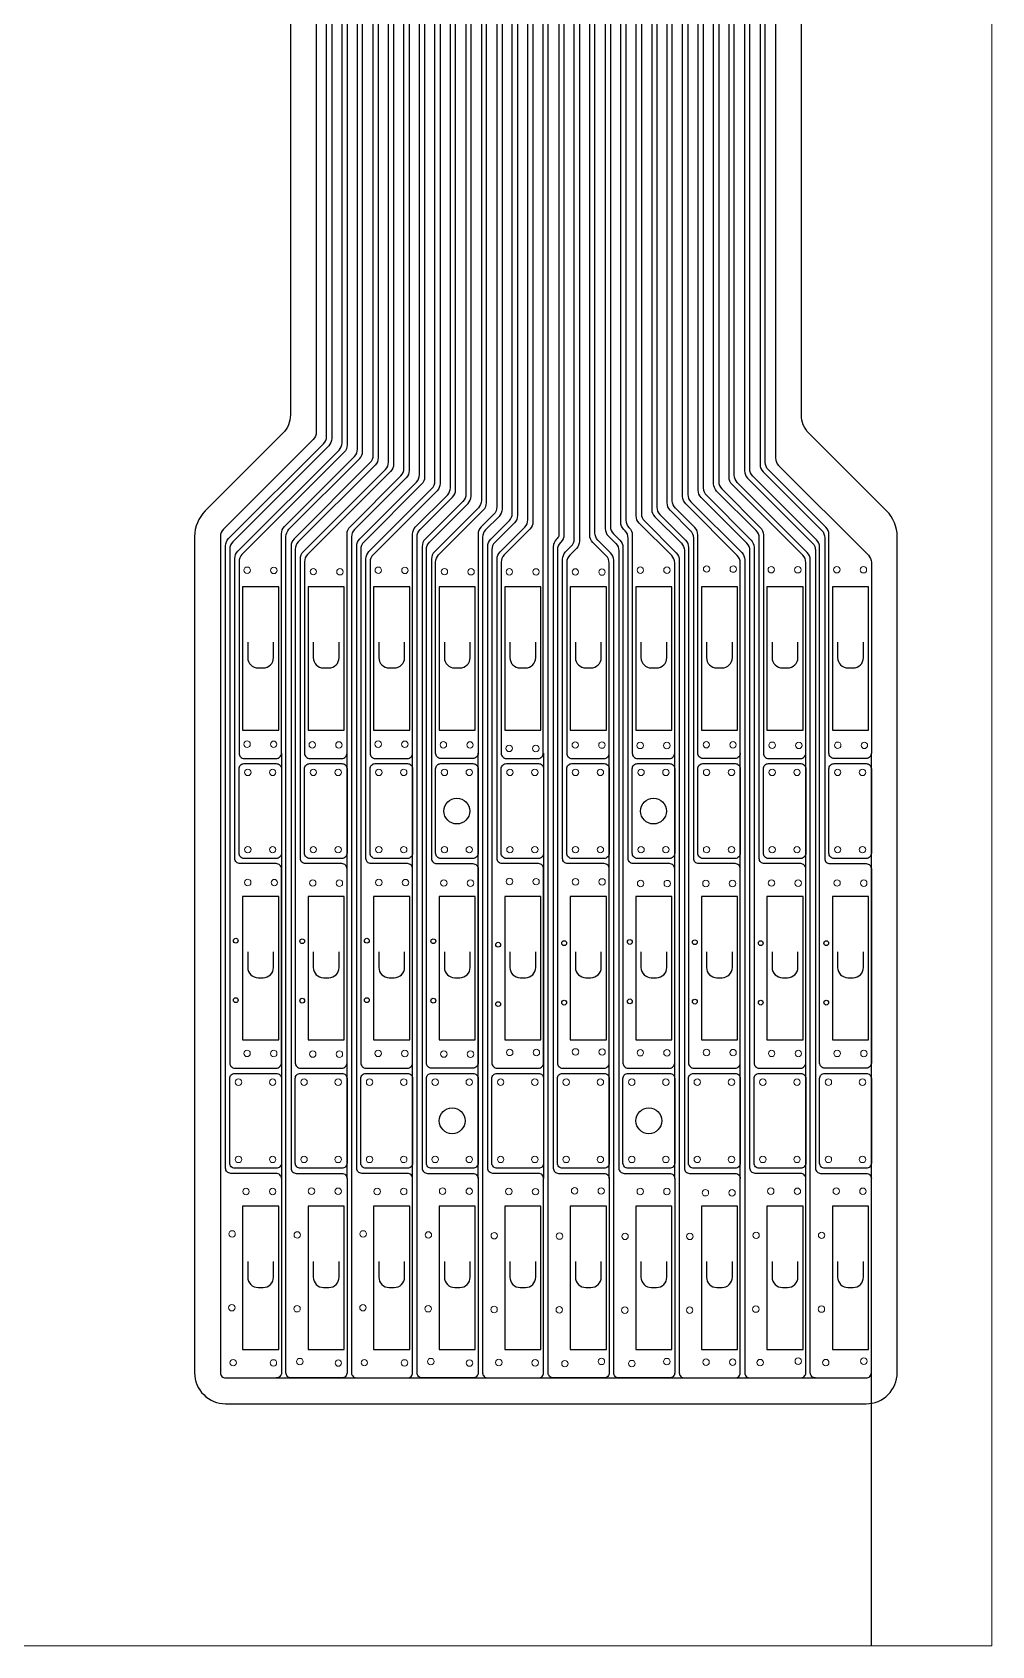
# Model space of a CAD drawing. Header units: millimetres. Extents: x -11.4 to 40, y -7.5 to 70.
# Drawn here: x 21.41 to 40, y 0 to 31.25 of the extents above; entities that cross this region are included whole.
import ezdxf

# ---------------------------------------------------------------- set-up
doc = ezdxf.new("R2010")
doc.units = ezdxf.units.MM
for name, color, linetype in [('Cut Through All', 3, 'Continuous'), ('DEF POINTS', 7, 'Continuous'), ('Expose Silicone', 1, 'Continuous'), ('Metal Tracks', 2, 'Continuous')]:
    doc.layers.add(name, color=color, linetype=linetype)

msp = doc.modelspace()

# ---------------------------------------------------------------- linework, layer by layer
at = {"layer": 'Cut Through All'}
for points in [[(26.411, 50.491), (26.411, 23.841, -0.198912), (26.265, 23.487), (24.76, 21.982, 0.198912), (24.555, 21.487), (24.555, 5.288, 0.414214), (25.155, 4.688), (37.568, 4.688, 0.414214), (38.168, 5.288), (38.168, 21.487, 0.198912), (37.963, 21.982), (36.458, 23.487, -0.198912), (36.311, 23.841), (36.311, 50.491, 1)], [(25.584, 19.44), (25.584, 19.19), (25.584, 19.14, 0.414214), (25.784, 18.94), (25.834, 18.94), (25.884, 18.94, 0.414214), (26.084, 19.14), (26.084, 19.19), (26.084, 19.44)], [(26.854, 19.44), (26.854, 19.19), (26.854, 19.14, 0.414214), (27.054, 18.94), (27.104, 18.94), (27.154, 18.94, 0.414214), (27.354, 19.14), (27.354, 19.19), (27.354, 19.44)], [(28.124, 19.44), (28.124, 19.19), (28.124, 19.14, 0.414214), (28.324, 18.94), (28.374, 18.94), (28.424, 18.94, 0.414214), (28.624, 19.14), (28.624, 19.19), (28.624, 19.44)], [(29.394, 19.44), (29.394, 19.19), (29.394, 19.14, 0.414214), (29.594, 18.94), (29.644, 18.94), (29.694, 18.94, 0.414214), (29.894, 19.14), (29.894, 19.19), (29.894, 19.44)], [(30.664, 19.44), (30.664, 19.19), (30.664, 19.14, 0.414214), (30.864, 18.94), (30.914, 18.94), (30.964, 18.94, 0.414214), (31.164, 19.14), (31.164, 19.19), (31.164, 19.44)], [(31.934, 19.44), (31.934, 19.19), (31.934, 19.14, 0.414214), (32.134, 18.94), (32.184, 18.94), (32.234, 18.94, 0.414214), (32.434, 19.14), (32.434, 19.19), (32.434, 19.44)], [(33.204, 19.44), (33.204, 19.19), (33.204, 19.14, 0.414214), (33.404, 18.94), (33.454, 18.94), (33.504, 18.94, 0.414214), (33.704, 19.14), (33.704, 19.19), (33.704, 19.44)], [(34.474, 19.44), (34.474, 19.19), (34.474, 19.14, 0.414214), (34.674, 18.94), (34.724, 18.94), (34.774, 18.94, 0.414214), (34.974, 19.14), (34.974, 19.19), (34.974, 19.44)], [(35.744, 19.44), (35.744, 19.19), (35.744, 19.14, 0.414214), (35.944, 18.94), (35.994, 18.94), (36.044, 18.94, 0.414214), (36.244, 19.14), (36.244, 19.19), (36.244, 19.44)], [(37.014, 19.44), (37.014, 19.19), (37.014, 19.14, 0.414214), (37.214, 18.94), (37.264, 18.94), (37.314, 18.94, 0.414214), (37.514, 19.14), (37.514, 19.19), (37.514, 19.44)], [(25.584, 13.44), (25.584, 13.19), (25.584, 13.14, 0.414214), (25.784, 12.94), (25.834, 12.94), (25.884, 12.94, 0.414214), (26.084, 13.14), (26.084, 13.19), (26.084, 13.44)], [(26.854, 13.44), (26.854, 13.19), (26.854, 13.14, 0.414214), (27.054, 12.94), (27.104, 12.94), (27.154, 12.94, 0.414214), (27.354, 13.14), (27.354, 13.19), (27.354, 13.44)], [(28.124, 13.44), (28.124, 13.19), (28.124, 13.14, 0.414214), (28.324, 12.94), (28.374, 12.94), (28.424, 12.94, 0.414214), (28.624, 13.14), (28.624, 13.19), (28.624, 13.44)], [(29.394, 13.44), (29.394, 13.19), (29.394, 13.14, 0.414214), (29.594, 12.94), (29.644, 12.94), (29.694, 12.94, 0.414214), (29.894, 13.14), (29.894, 13.19), (29.894, 13.44)], [(30.664, 13.44), (30.664, 13.19), (30.664, 13.14, 0.414214), (30.864, 12.94), (30.914, 12.94), (30.964, 12.94, 0.414214), (31.164, 13.14), (31.164, 13.19), (31.164, 13.44)], [(31.934, 13.44), (31.934, 13.19), (31.934, 13.14, 0.414214), (32.134, 12.94), (32.184, 12.94), (32.234, 12.94, 0.414214), (32.434, 13.14), (32.434, 13.19), (32.434, 13.44)], [(33.204, 13.44), (33.204, 13.19), (33.204, 13.14, 0.414214), (33.404, 12.94), (33.454, 12.94), (33.504, 12.94, 0.414214), (33.704, 13.14), (33.704, 13.19), (33.704, 13.44)], [(34.474, 13.44), (34.474, 13.19), (34.474, 13.14, 0.414214), (34.674, 12.94), (34.724, 12.94), (34.774, 12.94, 0.414214), (34.974, 13.14), (34.974, 13.19), (34.974, 13.44)], [(35.744, 13.44), (35.744, 13.19), (35.744, 13.14, 0.414214), (35.944, 12.94), (35.994, 12.94), (36.044, 12.94, 0.414214), (36.244, 13.14), (36.244, 13.19), (36.244, 13.44)], [(37.014, 13.44), (37.014, 13.19), (37.014, 13.14, 0.414214), (37.214, 12.94), (37.264, 12.94), (37.314, 12.94, 0.414214), (37.514, 13.14), (37.514, 13.19), (37.514, 13.44)], [(25.584, 7.44), (25.584, 7.19), (25.584, 7.14, 0.414214), (25.784, 6.94), (25.834, 6.94), (25.884, 6.94, 0.414214), (26.084, 7.14), (26.084, 7.19), (26.084, 7.44)], [(26.854, 7.44), (26.854, 7.19), (26.854, 7.14, 0.414214), (27.054, 6.94), (27.104, 6.94), (27.154, 6.94, 0.414214), (27.354, 7.14), (27.354, 7.19), (27.354, 7.44)], [(28.124, 7.44), (28.124, 7.19), (28.124, 7.14, 0.414214), (28.324, 6.94), (28.374, 6.94), (28.424, 6.94, 0.414214), (28.624, 7.14), (28.624, 7.19), (28.624, 7.44)], [(29.394, 7.44), (29.394, 7.19), (29.394, 7.14, 0.414214), (29.594, 6.94), (29.644, 6.94), (29.694, 6.94, 0.414214), (29.894, 7.14), (29.894, 7.19), (29.894, 7.44)], [(30.664, 7.44), (30.664, 7.19), (30.664, 7.14, 0.414214), (30.864, 6.94), (30.914, 6.94), (30.964, 6.94, 0.414214), (31.164, 7.14), (31.164, 7.19), (31.164, 7.44)], [(31.934, 7.44), (31.934, 7.19), (31.934, 7.14, 0.414214), (32.134, 6.94), (32.184, 6.94), (32.234, 6.94, 0.414214), (32.434, 7.14), (32.434, 7.19), (32.434, 7.44)], [(33.204, 7.44), (33.204, 7.19), (33.204, 7.14, 0.414214), (33.404, 6.94), (33.454, 6.94), (33.504, 6.94, 0.414214), (33.704, 7.14), (33.704, 7.19), (33.704, 7.44)], [(34.474, 7.44), (34.474, 7.19), (34.474, 7.14, 0.414214), (34.674, 6.94), (34.724, 6.94), (34.774, 6.94, 0.414214), (34.974, 7.14), (34.974, 7.19), (34.974, 7.44)], [(35.744, 7.44), (35.744, 7.19), (35.744, 7.14, 0.414214), (35.944, 6.94), (35.994, 6.94), (36.044, 6.94, 0.414214), (36.244, 7.14), (36.244, 7.19), (36.244, 7.44)], [(37.014, 7.44), (37.014, 7.19), (37.014, 7.14, 0.414214), (37.214, 6.94), (37.264, 6.94), (37.314, 6.94, 0.414214), (37.514, 7.14), (37.514, 7.19), (37.514, 7.44)]]:
    msp.add_lwpolyline(points, format="xyb", dxfattribs=at)
at = {"layer": 'DEF POINTS', "linetype": 'Continuous', "lineweight": 0}
msp.add_lwpolyline([(0, 0), (0, 70), (40, 70), (40, 0)], close=True, dxfattribs=at)
at = {"layer": 'Expose Silicone'}
for points in [[(25.484, 20.512), (25.484, 17.738), (26.184, 17.738), (26.184, 20.512)], [(26.754, 20.512), (26.754, 17.738), (27.454, 17.738), (27.454, 20.512)], [(28.024, 20.512), (28.024, 17.738), (28.724, 17.738), (28.724, 20.512)], [(29.294, 20.512), (29.294, 17.738), (29.994, 17.738), (29.994, 20.512)], [(30.564, 20.512), (30.564, 17.738), (31.264, 17.738), (31.264, 20.512)], [(31.834, 20.512), (31.834, 17.738), (32.534, 17.738), (32.534, 20.512)], [(33.104, 20.512), (33.104, 17.738), (33.804, 17.738), (33.804, 20.512)], [(34.374, 20.512), (34.374, 17.738), (35.074, 17.738), (35.074, 20.512)], [(35.644, 20.512), (35.644, 17.738), (36.344, 17.738), (36.344, 20.512)], [(36.914, 20.512), (36.914, 17.738), (37.614, 17.738), (37.614, 20.512)], [(25.484, 14.512), (25.484, 11.738), (26.184, 11.738), (26.184, 14.512)], [(26.754, 14.512), (26.754, 11.738), (27.454, 11.738), (27.454, 14.512)], [(28.024, 14.512), (28.024, 11.738), (28.724, 11.738), (28.724, 14.512)], [(29.294, 14.512), (29.294, 11.738), (29.994, 11.738), (29.994, 14.512)], [(30.564, 14.512), (30.564, 11.738), (31.264, 11.738), (31.264, 14.512)], [(31.834, 14.512), (31.834, 11.738), (32.534, 11.738), (32.534, 14.512)], [(33.104, 14.512), (33.104, 11.738), (33.804, 11.738), (33.804, 14.512)], [(34.374, 14.512), (34.374, 11.738), (35.074, 11.738), (35.074, 14.512)], [(35.644, 14.512), (35.644, 11.738), (36.344, 11.738), (36.344, 14.512)], [(36.914, 14.512), (36.914, 11.738), (37.614, 11.738), (37.614, 14.512)], [(25.484, 8.512), (25.484, 5.738), (26.184, 5.738), (26.184, 8.512)], [(26.754, 8.512), (26.754, 5.738), (27.454, 5.738), (27.454, 8.512)], [(28.024, 8.512), (28.024, 5.738), (28.724, 5.738), (28.724, 8.512)], [(29.294, 8.512), (29.294, 5.738), (29.994, 5.738), (29.994, 8.512)], [(30.564, 8.512), (30.564, 5.738), (31.264, 5.738), (31.264, 8.512)], [(31.834, 8.512), (31.834, 5.738), (32.534, 5.738), (32.534, 8.512)], [(33.104, 8.512), (33.104, 5.738), (33.804, 5.738), (33.804, 8.512)], [(34.374, 8.512), (34.374, 5.738), (35.074, 5.738), (35.074, 8.512)], [(35.644, 8.512), (35.644, 5.738), (36.344, 5.738), (36.344, 8.512)], [(36.914, 8.512), (36.914, 5.738), (37.614, 5.738), (37.614, 8.512)]]:
    msp.add_lwpolyline(points, close=True, dxfattribs=at)
at = {"layer": 'Metal Tracks'}
for points in [[(4.511, 17.015), (4.361, 17.015), (4.361, 19.555, -0.198912), (4.42, 19.696), (7.453, 22.729, 0.198912), (7.511, 22.871), (7.511, 50.491, -1), (35.211, 50.491), (35.211, 22.758, 0.198912), (35.27, 22.617), (36.526, 21.361, -0.198912), (36.585, 21.219), (36.585, 9.25, 0.414214), (36.685, 9.15), (37.568, 9.15, -0.414214), (37.668, 9.05)], [(4.711, 17.044), (4.861, 17.044), (4.861, 19.348, -0.198912), (4.92, 19.489), (7.953, 22.522, 0.198912), (8.011, 22.664), (8.011, 50.491, -1), (34.711, 50.491), (34.711, 22.551, 0.198912), (34.77, 22.41), (35.516, 21.663, -0.198912), (35.575, 21.522), (35.575, 17.288, 0.414214), (35.675, 17.188), (36.298, 17.188, 0.414214), (36.398, 17.288)], [(36.398, 9.05, 0.414214), (36.298, 9.15), (35.415, 9.15, -0.414214), (35.315, 9.25), (35.315, 21.216, 0.198912), (35.256, 21.358), (34.37, 22.244, -0.198912), (34.311, 22.385), (34.311, 50.491, 1), (8.411, 50.491), (8.411, 22.519, -0.198912), (8.338, 22.342), (5.334, 19.338, 0.198912), (5.261, 19.161), (5.261, 17.052), (5.411, 17.052)], [(35.128, 17.288, -0.414214), (35.028, 17.188), (34.405, 17.188, -0.414214), (34.305, 17.288), (34.305, 21.519, 0.198912), (34.246, 21.661), (33.87, 22.037, -0.198912), (33.811, 22.178), (33.811, 50.491, 1), (8.911, 50.491), (8.911, 22.311, -0.198912), (8.838, 22.135), (5.834, 19.131, 0.198912), (5.761, 18.954), (5.761, 17.081), (5.611, 17.081)], [(6.211, 17.039), (6.361, 17.039), (6.361, 18.706, -0.198912), (6.434, 18.883), (9.438, 21.886, 0.198912), (9.511, 22.063), (9.511, 50.491, -1), (33.211, 50.491), (33.211, 21.93, 0.198912), (33.27, 21.788), (33.886, 21.172, -0.198912), (33.945, 21.031), (33.945, 5.288, 0.414214), (34.045, 5.188), (35.028, 5.188, 0.414214), (35.128, 5.288), (35.128, 9.05)], [(6.461, 17.163), (6.461, 13.318, 0.414214), (6.561, 13.218), (9.861, 13.218, 0.414214), (9.961, 13.318), (9.961, 13.668, 0.414214), (9.861, 13.768), (6.761, 13.768, -0.414214), (6.661, 13.868), (6.661, 18.588), (6.661, 18.602, -0.198912), (6.72, 18.744), (9.738, 21.762, 0.198912), (9.811, 21.939), (9.811, 50.491, -1), (32.911, 50.491), (32.911, 21.806, 0.198912), (32.97, 21.664), (32.976, 21.658, -0.198912), (33.035, 21.516), (33.035, 17.288, 0.414214), (33.135, 17.188), (33.758, 17.188, 0.414214), (33.858, 17.288)], [(12.854, 10.502), (17.361, 10.502, 0.414192), (17.461, 10.602), (17.461, 19.161, 0.198912), (17.388, 19.338), (14.384, 22.342, -0.198912), (14.311, 22.519), (14.311, 50.491, -1), (28.411, 50.491), (28.411, 22.888, -0.198912), (28.353, 22.747), (26.743, 21.137, 0.198912), (26.685, 20.996), (26.685, 17.288, 0.414214), (26.785, 17.188), (27.408, 17.188, 0.414214), (27.508, 17.288)], [(26.911, 50.491), (26.911, 23.509, -0.198912), (26.853, 23.368), (25.113, 21.629, 0.198912), (25.055, 21.487), (25.055, 5.288, 0.414214), (25.155, 5.188), (26.138, 5.188)], [(26.238, 9.05, 0.414214), (26.138, 9.15), (25.255, 9.15, -0.414214), (25.155, 9.25), (25.155, 21.304, -0.198912), (25.213, 21.446), (27.053, 23.285, 0.198912), (27.111, 23.426), (27.111, 50.491, 1)], [(27.211, 50.491), (27.211, 23.385, -0.198912), (27.153, 23.244), (25.293, 21.384, 0.198912), (25.235, 21.243), (25.235, 11.288, 0.414214), (25.335, 11.188), (26.138, 11.188, 0.414214), (26.238, 11.288), (26.238, 15.05, 0.414214), (26.138, 15.15), (25.435, 15.15, -0.414214), (25.335, 15.25), (25.335, 21.06, -0.198912), (25.393, 21.201), (27.353, 23.161, 0.198912), (27.411, 23.302), (27.411, 50.491, 1)], [(27.511, 50.491), (27.511, 23.261, -0.198912), (27.453, 23.119), (25.473, 21.14, 0.198912), (25.415, 20.999), (25.415, 17.288, 0.414214), (25.515, 17.188), (26.138, 17.188, 0.414214), (26.238, 17.288), (26.238, 9.05), (26.238, 5.288, -0.414214), (26.138, 5.188), (36.585, 5.188, -0.414214), (36.485, 5.288), (36.485, 21.036, 0.198912), (36.426, 21.178), (35.07, 22.534, -0.198912), (35.011, 22.675), (35.011, 50.491, 1)], [(26.238, 17.288), (26.238, 21.539, -0.198912), (26.296, 21.68), (27.653, 23.037, 0.198912), (27.711, 23.178), (27.711, 50.491, 1)], [(27.508, 9.05), (27.508, 5.288, -0.414214), (27.408, 5.188), (26.425, 5.188, -0.414214), (26.325, 5.288), (26.325, 21.484, -0.198912), (26.383, 21.626), (27.753, 22.995, 0.198912), (27.811, 23.137), (27.811, 50.491, 1)], [(28.011, 50.491), (28.011, 23.054, -0.198912), (27.953, 22.912), (26.483, 21.443, 0.198912), (26.425, 21.301), (26.425, 9.25, 0.414214), (26.525, 9.15), (27.408, 9.15, -0.414214), (27.508, 9.05), (27.508, 17.288), (27.508, 21.536, -0.198912), (27.566, 21.677), (28.553, 22.664, 0.198912), (28.611, 22.805), (28.611, 50.491, 1)], [(28.111, 50.491), (28.111, 23.012, -0.198912), (28.053, 22.871), (26.563, 21.381, 0.198912), (26.505, 21.24), (26.505, 11.288, 0.414214), (26.605, 11.188), (27.408, 11.188, 0.414214), (27.508, 11.288), (27.508, 15.05, 0.414214), (27.408, 15.15), (26.705, 15.15, -0.414214), (26.605, 15.25), (26.605, 21.057, -0.198912), (26.663, 21.199), (28.253, 22.788, 0.198912), (28.311, 22.929), (28.311, 50.491, 1)], [(28.711, 50.491), (28.711, 22.764, -0.198912), (28.653, 22.622), (27.653, 21.623, 0.198912), (27.595, 21.482), (27.595, 5.288, 0.414214), (27.695, 5.188), (28.678, 5.188, 0.414214), (28.778, 5.288), (28.778, 9.05), (28.778, 17.288), (28.778, 21.533, -0.198912), (28.836, 21.675), (29.453, 22.291, 0.198912), (29.511, 22.432), (29.511, 50.491, 1)], [(28.778, 9.05, 0.414214), (28.678, 9.15), (27.795, 9.15, -0.414214), (27.695, 9.25), (27.695, 21.299, -0.198912), (27.753, 21.44), (28.853, 22.539, 0.198912), (28.911, 22.681), (28.911, 50.491, 1)], [(29.011, 50.491), (29.011, 22.639, -0.198912), (28.953, 22.498), (27.833, 21.379, 0.198912), (27.775, 21.237), (27.775, 11.288, 0.414214), (27.875, 11.188), (28.678, 11.188, 0.414214), (28.778, 11.288), (28.778, 15.05, 0.414214), (28.678, 15.15), (27.975, 15.15, -0.414214), (27.875, 15.25), (27.875, 21.054, -0.198912), (27.933, 21.196), (29.153, 22.415, 0.198912), (29.211, 22.557), (29.211, 50.491, 1)], [(29.311, 50.491), (29.311, 22.515, -0.198912), (29.253, 22.374), (28.013, 21.134, 0.198912), (27.955, 20.993), (27.955, 17.288, 0.414214), (28.055, 17.188), (28.678, 17.188, 0.414214), (28.778, 17.288)], [(30.048, 9.05), (30.048, 5.288, -0.414214), (29.948, 5.188), (28.965, 5.188, -0.414214), (28.865, 5.288), (28.865, 21.479, -0.198912), (28.923, 21.62), (29.553, 22.25, 0.198912), (29.611, 22.391), (29.611, 50.491, 1)], [(29.811, 50.491), (29.811, 22.308, -0.198912), (29.753, 22.167), (29.023, 21.437, 0.198912), (28.965, 21.296), (28.965, 9.25, 0.414214), (29.065, 9.15), (29.948, 9.15, -0.414214), (30.048, 9.05), (30.048, 17.288, -0.414214), (29.948, 17.188), (29.325, 17.188, -0.414214), (29.225, 17.288), (29.225, 20.99, -0.198912), (29.283, 21.132), (30.153, 22.001, 0.198912), (30.211, 22.142), (30.211, 50.491, 1)], [(30.111, 50.491), (30.111, 22.184, -0.198912), (30.053, 22.042), (29.203, 21.193, 0.198912), (29.145, 21.052), (29.145, 15.25, 0.414214), (29.245, 15.15), (29.948, 15.15, -0.414214), (30.048, 15.05), (30.048, 11.288, -0.414214), (29.948, 11.188), (29.145, 11.188, -0.414214), (29.045, 11.288), (29.045, 21.234, -0.198912), (29.103, 21.376), (29.853, 22.125, 0.198912), (29.911, 22.267), (29.911, 50.491, 1)], [(30.411, 50.491), (30.411, 22.06, -0.198912), (30.353, 21.918), (30.106, 21.672, 0.198912), (30.048, 21.53), (30.048, 17.288)], [(30.511, 50.491), (30.511, 22.018, -0.198912), (30.453, 21.877), (30.193, 21.617, 0.198912), (30.135, 21.476), (30.135, 5.288, 0.414214), (30.235, 5.188), (31.218, 5.188, 0.414214), (31.318, 5.288), (31.318, 9.05)], [(31.318, 17.288), (31.318, 9.05, 0.414214), (31.218, 9.15), (30.335, 9.15, -0.414214), (30.235, 9.25), (30.235, 21.293, -0.198912), (30.293, 21.435), (30.653, 21.794, 0.198912), (30.711, 21.935), (30.711, 50.491, 1)], [(30.811, 50.491), (30.811, 21.894, -0.198912), (30.753, 21.752), (30.373, 21.373, 0.198912), (30.315, 21.232), (30.315, 11.288, 0.414214), (30.415, 11.188), (31.218, 11.188, 0.414214), (31.318, 11.288), (31.318, 15.05, 0.414214), (31.218, 15.15), (30.515, 15.15, -0.414214), (30.415, 15.25), (30.415, 21.049, -0.198912), (30.473, 21.19), (30.953, 21.67, 0.198912), (31.011, 21.811), (31.011, 50.491, 1)], [(32.588, 9.05), (32.588, 5.288, -0.414214), (32.488, 5.188), (31.505, 5.188, -0.414214), (31.405, 5.288), (31.405, 50.491)], [(31.611, 50.491), (31.611, 21.521, -0.198912), (31.582, 21.45), (31.563, 21.432, 0.198912), (31.505, 21.29), (31.505, 9.25, 0.414214), (31.605, 9.15), (32.488, 9.15, -0.414214), (32.588, 9.05), (32.588, 17.288), (32.588, 20.973, 0.198912), (32.529, 21.115), (32.27, 21.374, -0.198912), (32.211, 21.516), (32.211, 50.491, 1)], [(31.711, 50.491), (31.711, 21.521, -0.198912), (31.653, 21.38), (31.643, 21.37, 0.198912), (31.585, 21.229), (31.585, 11.288, 0.414214), (31.685, 11.188), (32.488, 11.188, 0.414214), (32.588, 11.288), (32.588, 15.05, 0.414214), (32.488, 15.15), (31.785, 15.15, -0.414214), (31.685, 15.25), (31.685, 21.046, -0.198912), (31.743, 21.187), (31.853, 21.297, 0.198912), (31.911, 21.438), (31.911, 50.491, 1)], [(32.011, 50.491), (32.011, 21.397, -0.198912), (31.953, 21.255), (31.823, 21.126, 0.198912), (31.765, 20.985), (31.765, 17.288, 0.414214), (31.865, 17.188), (32.488, 17.188, 0.414214), (32.588, 17.288)], [(33.858, 9.05), (33.858, 5.288, -0.414214), (33.758, 5.188), (32.775, 5.188, -0.414214), (32.675, 5.288), (32.675, 21.028, 0.198912), (32.616, 21.169), (32.37, 21.416, -0.198912), (32.311, 21.557), (32.311, 50.491, 1)], [(32.511, 50.491), (32.511, 21.64, 0.198912), (32.57, 21.498), (32.716, 21.352, -0.198912), (32.775, 21.211), (32.775, 9.25, 0.414214), (32.875, 9.15), (33.758, 9.15, -0.414214), (33.858, 9.05), (33.858, 17.288), (33.858, 20.976, 0.198912), (33.799, 21.118), (33.17, 21.747, -0.198912), (33.111, 21.888), (33.111, 50.491, 1)], [(32.611, 50.491), (32.611, 21.681, 0.198912), (32.67, 21.54), (32.796, 21.414, -0.198912), (32.855, 21.272), (32.855, 11.288, 0.414214), (32.955, 11.188), (33.758, 11.188, 0.414214), (33.858, 11.288), (33.858, 15.05, 0.414214), (33.758, 15.15), (33.055, 15.15, -0.414214), (32.955, 15.25), (32.955, 21.455, 0.198912), (32.896, 21.596), (32.87, 21.623, -0.198912), (32.811, 21.764), (32.811, 50.491, 1)], [(33.411, 50.491), (33.411, 22.013, 0.198912), (33.47, 21.871), (33.986, 21.355, -0.198912), (34.045, 21.214), (34.045, 9.25, 0.414214), (34.145, 9.15), (35.028, 9.15, -0.414214), (35.128, 9.05), (35.128, 17.288), (35.128, 20.979, 0.198912), (35.069, 21.12), (34.07, 22.12, -0.198912), (34.011, 22.261), (34.011, 50.491, 1)], [(33.511, 50.491), (33.511, 22.054, 0.198912), (33.57, 21.913), (34.066, 21.416, -0.198912), (34.125, 21.275), (34.125, 11.288, 0.414214), (34.225, 11.188), (35.028, 11.188, 0.414214), (35.128, 11.288), (35.128, 15.05, 0.414214), (35.028, 15.15), (34.325, 15.15, -0.414214), (34.225, 15.25), (34.225, 21.458, 0.198912), (34.166, 21.599), (33.77, 21.996, -0.198912), (33.711, 22.137), (33.711, 50.491, 1)], [(34.111, 50.491), (34.111, 22.303, 0.198912), (34.17, 22.161), (35.156, 21.175, -0.198912), (35.215, 21.033), (35.215, 5.288, 0.414214), (35.315, 5.188), (36.298, 5.188, 0.414214), (36.398, 5.288), (36.398, 9.05), (36.398, 17.288), (36.398, 20.982, 0.198912), (36.339, 21.123), (34.97, 22.493, -0.198912), (34.911, 22.634), (34.911, 50.491, 1)], [(34.411, 50.491), (34.411, 22.427, 0.198912), (34.47, 22.285), (35.336, 21.419, -0.198912), (35.395, 21.278), (35.395, 11.288, 0.414214), (35.495, 11.188), (36.298, 11.188, 0.414214), (36.398, 11.288), (36.398, 15.05, 0.414214), (36.298, 15.15), (35.595, 15.15, -0.414214), (35.495, 15.25), (35.495, 21.461, 0.198912), (35.436, 21.602), (34.67, 22.368, -0.198912), (34.611, 22.51), (34.611, 50.491, 1)], [(35.511, 50.491), (35.511, 22.883, 0.198912), (35.57, 22.741), (36.706, 21.605, -0.198912), (36.765, 21.463), (36.765, 15.25, 0.414214), (36.865, 15.15), (37.568, 15.15, -0.414214), (37.668, 15.05), (37.668, 11.288, -0.414214), (37.568, 11.188), (36.765, 11.188, -0.414214), (36.665, 11.288), (36.665, 21.281, 0.198912), (36.606, 21.422), (35.37, 22.658, -0.198912), (35.311, 22.8), (35.311, 50.491, 1)], [(37.668, 0), (37.668, 5.288), (37.668, 9.05), (37.668, 17.288, -0.414214), (37.568, 17.188), (36.945, 17.188, -0.414214), (36.845, 17.288), (36.845, 21.525, 0.198912), (36.786, 21.666), (35.67, 22.783, -0.198912), (35.611, 22.924), (35.611, 50.491, 1)], [(35.811, 50.491), (35.811, 23.007, 0.198912), (35.87, 22.865), (37.609, 21.126, -0.198912), (37.668, 20.985), (37.668, 17.288)], [(36.585, 5.188), (37.568, 5.188, 0.414214), (37.668, 5.288)]]:
    msp.add_lwpolyline(points, format="xyb", dxfattribs=at)
for points in [[(15.961, 14.347, 0.414214), (15.861, 14.447), (11.711, 14.447, -0.414214), (11.611, 14.547), (11.611, 50.491, -1), (31.111, 50.491), (31.111, 21.77, -0.198912), (31.053, 21.628), (30.553, 21.129, 0.198912), (30.495, 20.987), (30.495, 17.288, 0.414214), (30.595, 17.188), (31.211, 17.188, 0.414214), (31.311, 17.288), (31.311, 50.491, 1), (11.411, 50.491), (11.405, 17.047), (11.405, 13.997, 0.414214), (11.505, 13.897), (15.861, 13.897, 0.414214), (15.961, 13.997)], [(25.415, 15.35), (25.415, 16.988, -0.414214), (25.515, 17.088), (26.138, 17.088, -0.414214), (26.238, 16.988), (26.238, 15.35, -0.414214), (26.138, 15.25), (25.515, 15.25, -0.414214)], [(26.685, 15.35), (26.685, 16.988, -0.414214), (26.785, 17.088), (27.408, 17.088, -0.414214), (27.508, 16.988), (27.508, 15.35, -0.414214), (27.408, 15.25), (26.785, 15.25, -0.414214)], [(27.955, 15.35), (27.955, 16.988, -0.414214), (28.055, 17.088), (28.678, 17.088, -0.414214), (28.778, 16.988), (28.778, 15.35, -0.414214), (28.678, 15.25), (28.055, 15.25, -0.414214)], [(29.225, 15.35), (29.225, 16.988, -0.414214), (29.325, 17.088), (29.948, 17.088, -0.414214), (30.048, 16.988), (30.048, 15.35, -0.414214), (29.948, 15.25), (29.325, 15.25, -0.414214)], [(30.495, 15.35), (30.495, 16.988, -0.414214), (30.595, 17.088), (31.218, 17.088, -0.414214), (31.318, 16.988), (31.318, 15.35, -0.414214), (31.218, 15.25), (30.595, 15.25, -0.414214)], [(31.765, 15.35), (31.765, 16.988, -0.414214), (31.865, 17.088), (32.488, 17.088, -0.414214), (32.588, 16.988), (32.588, 15.35, -0.414214), (32.488, 15.25), (31.865, 15.25, -0.414214)], [(33.035, 15.35), (33.035, 16.988, -0.414214), (33.135, 17.088), (33.758, 17.088, -0.414214), (33.858, 16.988), (33.858, 15.35, -0.414214), (33.758, 15.25), (33.135, 15.25, -0.414214)], [(34.305, 15.35), (34.305, 16.988, -0.414214), (34.405, 17.088), (35.028, 17.088, -0.414214), (35.128, 16.988), (35.128, 15.35, -0.414214), (35.028, 15.25), (34.405, 15.25, -0.414214)], [(35.575, 15.35), (35.575, 16.988, -0.414214), (35.675, 17.088), (36.298, 17.088, -0.414214), (36.398, 16.988), (36.398, 15.35, -0.414214), (36.298, 15.25), (35.675, 15.25, -0.414214)], [(36.845, 15.35), (36.845, 16.988, -0.414214), (36.945, 17.088), (37.568, 17.088, -0.414214), (37.668, 16.988), (37.668, 15.35, -0.414214), (37.568, 15.25), (36.945, 15.25, -0.414214)], [(26.138, 9.25), (25.335, 9.25, -0.414214), (25.235, 9.35), (25.235, 10.988, -0.414214), (25.335, 11.088), (26.138, 11.088, -0.414214), (26.238, 10.988), (26.238, 9.35, -0.414214)], [(27.408, 9.25), (26.605, 9.25, -0.414214), (26.505, 9.35), (26.505, 10.988, -0.414214), (26.605, 11.088), (27.408, 11.088, -0.414214), (27.508, 10.988), (27.508, 9.35, -0.414214)], [(28.678, 9.25), (27.875, 9.25, -0.414214), (27.775, 9.35), (27.775, 10.988, -0.414214), (27.875, 11.088), (28.678, 11.088, -0.414214), (28.778, 10.988), (28.778, 9.35, -0.414214)], [(29.948, 9.25), (29.145, 9.25, -0.414214), (29.045, 9.35), (29.045, 10.988, -0.414214), (29.145, 11.088), (29.948, 11.088, -0.414214), (30.048, 10.988), (30.048, 9.35, -0.414214)], [(31.218, 9.25), (30.415, 9.25, -0.414214), (30.315, 9.35), (30.315, 10.988, -0.414214), (30.415, 11.088), (31.218, 11.088, -0.414214), (31.318, 10.988), (31.318, 9.35, -0.414214)], [(32.488, 9.25), (31.685, 9.25, -0.414214), (31.585, 9.35), (31.585, 10.988, -0.414214), (31.685, 11.088), (32.488, 11.088, -0.414214), (32.588, 10.988), (32.588, 9.35, -0.414214)], [(33.758, 9.25), (32.955, 9.25, -0.414214), (32.855, 9.35), (32.855, 10.988, -0.414214), (32.955, 11.088), (33.758, 11.088, -0.414214), (33.858, 10.988), (33.858, 9.35, -0.414214)], [(35.028, 9.25), (34.225, 9.25, -0.414214), (34.125, 9.35), (34.125, 10.988, -0.414214), (34.225, 11.088), (35.028, 11.088, -0.414214), (35.128, 10.988), (35.128, 9.35, -0.414214)], [(36.298, 9.25), (35.495, 9.25, -0.414214), (35.395, 9.35), (35.395, 10.988, -0.414214), (35.495, 11.088), (36.298, 11.088, -0.414214), (36.398, 10.988), (36.398, 9.35, -0.414214)], [(37.568, 9.25), (36.765, 9.25, -0.414214), (36.665, 9.35), (36.665, 10.988, -0.414214), (36.765, 11.088), (37.568, 11.088, -0.414214), (37.668, 10.988), (37.668, 9.35, -0.414214)]]:
    msp.add_lwpolyline(points, format="xyb", close=True, dxfattribs=at)
at = {"layer": 'Metal Tracks', "linetype": 'Continuous', "lineweight": 0}
for centre in [(25.574, 20.833), (26.09, 20.831), (26.855, 20.806), (27.371, 20.804), (28.114, 20.833), (28.63, 20.831), (29.395, 20.806), (29.911, 20.804), (30.653, 20.803), (31.17, 20.801), (31.932, 20.8), (32.448, 20.798), (33.191, 20.836), (33.707, 20.834), (34.476, 20.858), (34.992, 20.856), (35.728, 20.844), (36.244, 20.843), (36.998, 20.844), (37.514, 20.843), (25.571, 17.464), (26.087, 17.462), (26.835, 17.451), (27.351, 17.449), (28.111, 17.464), (28.627, 17.462), (29.375, 17.451), (29.891, 17.449), (31.931, 17.448), (32.447, 17.447), (33.189, 17.44), (34.47, 17.454), (34.987, 17.452), (35.746, 17.443), (36.262, 17.441), (37.016, 17.443), (37.532, 17.441), (30.65, 17.383), (31.166, 17.381), (33.705, 17.438), (25.585, 16.918), (26.067, 16.918), (26.855, 16.918), (27.337, 16.918), (28.125, 16.918), (28.607, 16.918), (29.395, 16.918), (29.877, 16.918), (30.665, 16.918), (31.147, 16.918), (31.935, 16.918), (32.417, 16.918), (33.205, 16.918), (33.687, 16.918), (34.475, 16.918), (34.957, 16.918), (35.745, 16.918), (36.227, 16.918), (37.015, 16.918), (37.497, 16.918), (25.585, 15.421), (26.067, 15.421), (26.855, 15.421), (27.337, 15.421), (28.125, 15.421), (28.607, 15.421), (29.395, 15.421), (29.877, 15.421), (30.665, 15.421), (31.147, 15.421), (31.935, 15.421), (32.417, 15.421), (33.205, 15.421), (33.687, 15.421), (34.475, 15.421), (34.957, 15.421), (35.745, 15.421), (36.227, 15.421), (37.015, 15.421), (37.497, 15.421), (25.584, 14.784), (26.1, 14.782), (26.844, 14.775), (27.36, 14.773), (28.124, 14.784), (28.64, 14.782), (29.384, 14.775), (29.9, 14.773), (30.655, 14.803), (31.171, 14.801), (31.934, 14.797), (32.45, 14.796), (33.197, 14.766), (33.713, 14.764), (34.462, 14.766), (34.978, 14.765), (35.733, 14.775), (36.25, 14.773), (37.003, 14.775), (37.52, 14.773), (31.934, 11.503), (25.571, 11.475), (26.088, 11.473), (26.844, 11.462), (27.36, 11.46), (28.111, 11.475), (28.628, 11.473), (29.384, 11.462), (29.9, 11.46), (30.66, 11.493), (31.177, 11.491), (32.45, 11.501), (33.191, 11.487), (33.707, 11.485), (34.472, 11.491), (34.988, 11.489), (35.736, 11.474), (36.253, 11.472), (37.006, 11.474), (37.523, 11.472), (25.405, 10.918), (26.067, 10.918), (26.675, 10.918), (27.337, 10.918), (27.945, 10.918), (28.607, 10.918), (29.215, 10.918), (29.877, 10.918), (30.485, 10.918), (31.147, 10.918), (31.755, 10.918), (32.417, 10.918), (33.025, 10.918), (33.687, 10.918), (34.295, 10.918), (34.957, 10.918), (35.565, 10.918), (36.227, 10.918), (36.835, 10.918), (37.497, 10.918), (25.405, 9.421), (26.067, 9.421), (26.675, 9.421), (27.337, 9.421), (27.945, 9.421), (28.607, 9.421), (29.215, 9.421), (29.877, 9.421), (30.485, 9.421), (31.147, 9.421), (31.755, 9.421), (32.417, 9.421), (33.025, 9.421), (33.687, 9.421), (34.295, 9.421), (34.957, 9.421), (35.565, 9.421), (36.227, 9.421), (36.835, 9.421), (37.497, 9.421), (25.551, 8.8), (26.067, 8.799), (26.82, 8.805), (27.337, 8.803), (28.091, 8.8), (28.607, 8.799), (29.36, 8.805), (29.877, 8.803), (30.643, 8.798), (31.16, 8.796), (31.918, 8.811), (32.434, 8.809), (33.19, 8.8), (33.706, 8.799), (34.452, 8.775), (34.968, 8.774), (35.718, 8.805), (36.234, 8.803), (36.988, 8.805), (37.504, 8.803), (25.281, 7.977), (26.544, 7.957), (27.821, 7.977), (29.084, 7.957), (30.361, 7.943), (31.625, 7.936), (32.895, 7.93), (34.151, 7.93), (35.434, 7.95), (36.704, 7.95), (25.277, 6.548), (26.54, 6.528), (27.817, 6.548), (29.08, 6.528), (30.357, 6.514), (31.621, 6.507), (35.43, 6.521), (36.7, 6.521), (32.891, 6.5), (34.147, 6.5), (25.303, 5.483), (26.082, 5.478), (26.593, 5.504), (27.34, 5.476), (27.843, 5.483), (28.622, 5.478), (29.133, 5.504), (29.88, 5.476), (30.45, 5.486), (31.154, 5.481), (31.73, 5.464), (32.437, 5.508), (33.027, 5.465), (33.704, 5.504), (34.464, 5.494), (34.98, 5.492), (35.514, 5.484), (36.251, 5.513), (36.784, 5.484), (37.521, 5.513)]:
    msp.add_circle(centre, 0.0626, dxfattribs=at)
at = {"layer": 'Metal Tracks'}
for centre, radius in [((29.636, 16.169), 0.25), ((33.446, 16.169), 0.25), ((25.352, 13.657), 0.0463), ((26.64, 13.647), 0.0463), ((27.892, 13.657), 0.0463), ((29.18, 13.647), 0.0463), ((30.437, 13.58), 0.0463), ((31.716, 13.609), 0.0463), ((32.988, 13.633), 0.0463), ((34.247, 13.628), 0.0463), ((35.524, 13.609), 0.0463), ((36.794, 13.609), 0.0463), ((25.352, 12.506), 0.0463), ((26.64, 12.496), 0.0463), ((27.892, 12.506), 0.0463), ((29.18, 12.496), 0.0463), ((31.716, 12.458), 0.0463), ((32.988, 12.482), 0.0463), ((34.247, 12.477), 0.0463), ((35.524, 12.458), 0.0463), ((36.794, 12.458), 0.0463), ((30.437, 12.429), 0.0463), ((29.546, 10.169), 0.25), ((33.356, 10.169), 0.25)]:
    msp.add_circle(centre, radius, dxfattribs=at)

doc.saveas('drawing.dxf')
